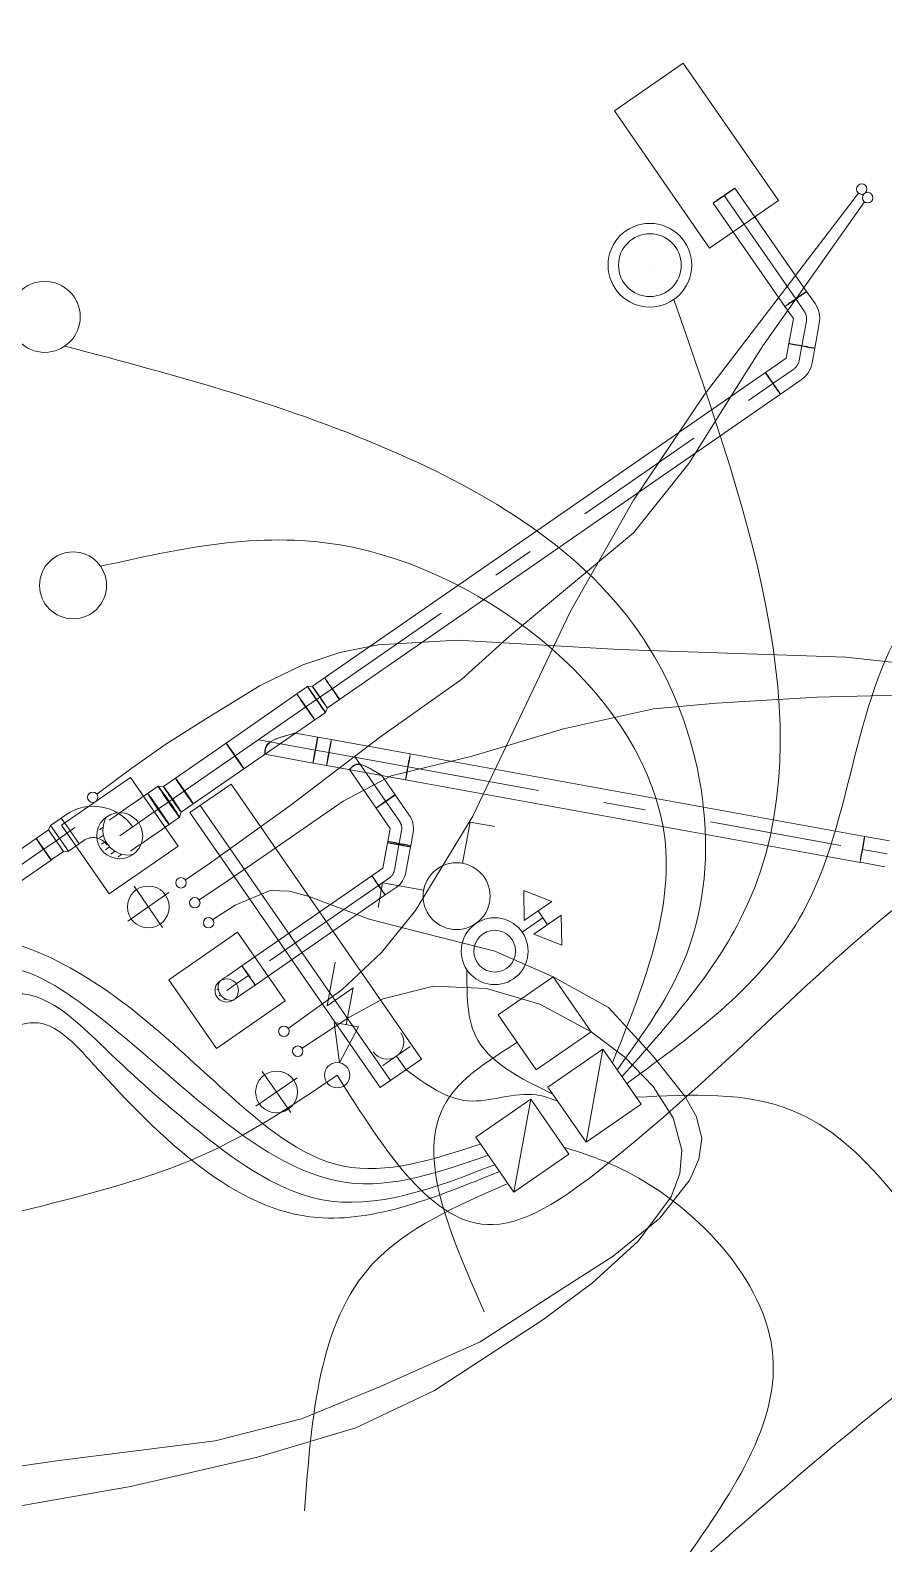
# Model space of a CAD drawing. Header units: metres. Extents: x 2747662.9 to 2747731.3, y 1250221.9 to 1250283.3.
# Drawn here: x 2747680.542 to 2747682.583, y 1250229.775 to 1250233.395 of the extents above; entities that cross this region are included whole.
import ezdxf

# ---------------------------------------------------------------- set-up
doc = ezdxf.new("R2010")
doc.units = ezdxf.units.M
doc.header["$MEASUREMENT"] = 0
for name, pattern in [('EL_Boden', [900, 600, -300]), ('STRICHPUNKT2-A0PKHS6Z00', [0.635, 0.3175, -0.15875, 0, -0.15875]), ('STRICHPUNKT2-A0PKHS7900', [0.635, 0.3175, -0.15875, 0, -0.15875])]:
    doc.linetypes.add(name, pattern=pattern)
for name, color, linetype in [('___deckendurchbruch', 7, 'Continuous'), ('___elektro', 7, 'Continuous'), ('___sanitär', 7, 'Continuous')]:
    doc.layers.add(name, color=color, linetype=linetype)

msp = doc.modelspace()

# ---------------------------------------------------------------- linework, layer by layer
at = {"color": 30, "linetype": 'Continuous', "lineweight": 0, "true_color": 0xff8d1c}
for points, knots in [([(2747682.1029, 1250229.6978), (2747682.3178, 1250229.8866), (2747682.5328, 1250230.0753), (2747682.7554, 1250230.2406), (2747683.1204, 1250230.5116), (2747683.5058, 1250230.7196), (2747683.9667, 1250230.9262), (2747684.4144, 1250231.1269), (2747684.9335, 1250231.3263), (2747685.0491, 1250231.7368), (2747685.0882, 1250231.8756), (2747685.0811, 1250232.0385), (2747685.0569, 1250232.1939), (2747684.9883, 1250232.6339), (2747684.7818, 1250233.0144), (2747684.5752, 1250233.3949)], [0, 0, 0, 0, 1, 1, 1, 2, 2, 2, 3, 3, 3, 4, 4, 4, 5, 5, 5, 5]), ([(2747682.0805, 1250232.7507), (2747682.2675, 1250232.2181), (2747682.4545, 1250231.6854), (2747682.2382, 1250231.2646), (2747682.1707, 1250231.1332), (2747682.0638, 1250231.0126), (2747681.9568, 1250230.892)], [0, 0, 0, 0, 1, 1, 1, 2, 2, 2, 2]), ([(2747680.6248, 1250232.6395), (2747680.8929, 1250232.5684), (2747681.1611, 1250232.4973), (2747681.4208, 1250232.3825), (2747681.6572, 1250232.2781), (2747681.8866, 1250232.1375), (2747682.0227, 1250231.9165), (2747682.1544, 1250231.7028), (2747682.1989, 1250231.4141), (2747682.1115, 1250231.1859), (2747682.0731, 1250231.0856), (2747682.0093, 1250230.9971), (2747681.9454, 1250230.9085)], [0, 0, 0, 0, 1, 1, 1, 2, 2, 2, 3, 3, 3, 4, 4, 4, 4]), ([(2747681.9682, 1250230.8757), (2747682.1326, 1250230.9958), (2747682.297, 1250231.1159), (2747682.3896, 1250231.285), (2747682.5111, 1250231.5066), (2747682.5093, 1250231.8124), (2747682.6544, 1250232.008), (2747682.7519, 1250232.1394), (2747682.9158, 1250232.221), (2747683.0797, 1250232.3026)], [0, 0, 0, 0, 1, 1, 1, 2, 2, 2, 3, 3, 3, 3]), ([(2747683.7275, 1250232.2191), (2747683.7037, 1250232.156), (2747683.6799, 1250232.0929), (2747683.6477, 1250232.0365), (2747683.4933, 1250231.7659), (2747683.1457, 1250231.647), (2747682.871, 1250231.4809), (2747682.5165, 1250231.2667), (2747682.2833, 1250230.9741), (2747681.9278, 1250230.688), (2747681.8362, 1250230.6143), (2747681.7366, 1250230.5411), (2747681.6482, 1250230.5381), (2747681.5043, 1250230.5333), (2747681.39, 1250230.7144), (2747681.2757, 1250230.8955)], [0, 0, 0, 0, 1, 1, 1, 2, 2, 2, 3, 3, 3, 4, 4, 4, 5, 5, 5, 5]), ([(2747680.7098, 1250232.1128), (2747680.8984, 1250232.1549), (2747681.087, 1250232.197), (2747681.2828, 1250232.1639), (2747681.6387, 1250232.1037), (2747682.0183, 1250231.7947), (2747682.0589, 1250231.4632), (2747682.0804, 1250231.288), (2747682.0072, 1250231.1065), (2747681.934, 1250230.9251)], [0, 0, 0, 0, 1, 1, 1, 2, 2, 2, 3, 3, 3, 3]), ([(2747681.6185, 1250230.7308), (2747681.5058, 1250230.694), (2747681.3932, 1250230.6572), (2747681.2906, 1250230.6782), (2747681.1876, 1250230.6993), (2747681.0947, 1250230.7788), (2747681.0087, 1250230.8565), (2747680.8736, 1250230.9786), (2747680.7555, 1250231.0966), (2747680.593, 1250231.1751), (2747680.5393, 1250231.201), (2747680.4807, 1250231.2226), (2747680.4247, 1250231.2157), (2747680.3947, 1250231.2119), (2747680.3654, 1250231.1999), (2747680.3361, 1250231.188)], [0, 0, 0, 0, 1, 1, 1, 2, 2, 2, 3, 3, 3, 4, 4, 4, 5, 5, 5, 5]), ([(2747681.637, 1250230.7041), (2747681.5223, 1250230.664), (2747681.4076, 1250230.6239), (2747681.2975, 1250230.639), (2747681.1829, 1250230.6547), (2747681.0733, 1250230.7301), (2747680.9789, 1250230.8061), (2747680.874, 1250230.8904), (2747680.7877, 1250230.9754), (2747680.6716, 1250231.0615), (2747680.5988, 1250231.1155), (2747680.5142, 1250231.17), (2747680.4366, 1250231.1488), (2747680.4176, 1250231.1436), (2747680.399, 1250231.1338), (2747680.3804, 1250231.124)], [0, 0, 0, 0, 1, 1, 1, 2, 2, 2, 3, 3, 3, 4, 4, 4, 5, 5, 5, 5]), ([(2747681.5861, 1250231.1463), (2747681.5858, 1250231.09), (2747681.5855, 1250231.0336), (2747681.6067, 1250230.9897), (2747681.6376, 1250230.9255), (2747681.7143, 1250230.8879), (2747681.7911, 1250230.8504)], [0, 0, 0, 0, 1, 1, 1, 2, 2, 2, 2]), ([(2747681.6526, 1250230.6815), (2747681.5108, 1250230.6266), (2747681.3689, 1250230.5717), (2747681.2356, 1250230.5986), (2747681.1258, 1250230.6208), (2747681.0218, 1250230.6985), (2747680.9315, 1250230.7721), (2747680.8591, 1250230.8312), (2747680.7955, 1250230.8877), (2747680.7215, 1250230.9586), (2747680.6526, 1250231.0247), (2747680.5747, 1250231.1034), (2747680.4942, 1250231.0886), (2747680.4713, 1250231.0843), (2747680.4481, 1250231.0725), (2747680.425, 1250231.0607)], [0, 0, 0, 0, 1, 1, 1, 2, 2, 2, 3, 3, 3, 4, 4, 4, 5, 5, 5, 5]), ([(2747681.664, 1250230.6651), (2747681.5146, 1250230.6044), (2747681.3652, 1250230.5438), (2747681.2287, 1250230.555), (2747681.031, 1250230.5712), (2747680.8603, 1250230.7379), (2747680.6923, 1250230.9222), (2747680.6478, 1250230.9711), (2747680.6034, 1250231.0213), (2747680.551, 1250231.0212), (2747680.5249, 1250231.0212), (2747680.4969, 1250231.0087), (2747680.4689, 1250230.9962)], [0, 0, 0, 0, 1, 1, 1, 2, 2, 2, 3, 3, 3, 4, 4, 4, 4]), ([(2747681.7057, 1250230.9737), (2747681.6429, 1250230.9341), (2747681.5801, 1250230.8946), (2747681.5448, 1250230.8445), (2747681.4555, 1250230.7178), (2747681.5415, 1250230.5238), (2747681.6276, 1250230.3297)], [0, 0, 0, 0, 1, 1, 1, 2, 2, 2, 2]), ([(2747681.4403, 1250230.9085), (2747681.488, 1250230.8734), (2747681.5356, 1250230.8384), (2747681.5886, 1250230.8342), (2747681.6411, 1250230.83), (2747681.6989, 1250230.8562), (2747681.7524, 1250230.8483), (2747681.7694, 1250230.8458), (2747681.7859, 1250230.8399), (2747681.8025, 1250230.834)], [0, 0, 0, 0, 1, 1, 1, 2, 2, 2, 3, 3, 3, 3]), ([(2747681.991, 1250230.8429), (2747682.1225, 1250230.8496), (2747682.2541, 1250230.8563), (2747682.3656, 1250230.8106), (2747682.7121, 1250230.6684), (2747682.8642, 1250230.0194), (2747683.1959, 1250229.9879), (2747683.3112, 1250229.9769), (2747683.4482, 1250230.0406), (2747683.5853, 1250230.1042)], [0, 0, 0, 0, 1, 1, 1, 2, 2, 2, 3, 3, 3, 3]), ([(2747681.8183, 1250230.7233), (2747681.855, 1250230.7115), (2747681.8918, 1250230.6997), (2747681.9283, 1250230.6839), (2747682.1127, 1250230.604), (2747682.2923, 1250230.4213), (2747682.316, 1250230.2398), (2747682.3389, 1250230.0638), (2747682.2152, 1250229.889), (2747682.0915, 1250229.7143)], [0, 0, 0, 0, 1, 1, 1, 2, 2, 2, 3, 3, 3, 3]), ([(2747681.6838, 1250230.6365), (2747681.5619, 1250230.5831), (2747681.4399, 1250230.5298), (2747681.3605, 1250230.444), (2747681.2311, 1250230.3044), (2747681.2144, 1250230.0789), (2747681.1977, 1250229.8534)], [0, 0, 0, 0, 1, 1, 1, 2, 2, 2, 2])]:
    msp.add_open_spline(points, degree=3, knots=knots, dxfattribs=at)
at = {"color": 30, "linetype": 'EL_Boden', "lineweight": 0, "true_color": 0xff8d1c}
msp.add_open_spline([(2747681.2757, 1250230.8955), (2747681.178, 1250230.8295), (2747681.0804, 1250230.7636), (2747680.9751, 1250230.7141), (2747680.8479, 1250230.6542), (2747680.7096, 1250230.6183), (2747680.5717, 1250230.5834), (2747680.3096, 1250230.5171), (2747680.0491, 1250230.4549), (2747679.7847, 1250230.4092), (2747679.4627, 1250230.3536), (2747679.1348, 1250230.3225), (2747678.8075, 1250230.3171), (2747678.4253, 1250230.3107), (2747678.044, 1250230.3394), (2747677.6626, 1250230.368)], degree=3, knots=[0, 0, 0, 0, 1, 1, 1, 2, 2, 2, 3, 3, 3, 4, 4, 4, 5, 5, 5, 5], dxfattribs=at)
at = {"layer": '___deckendurchbruch', "color": 215, "linetype": 'STRICHPUNKT2-A0PKHS6Z00', "lineweight": 0, "true_color": 0xa44f91}
for p, q in [((2747680.7747, 1250231.264), (2747680.8734, 1250231.3323)), ((2747680.8582, 1250231.2488), (2747680.7899, 1250231.3474)), ((2747681.1649, 1250230.8061), (2747681.0965, 1250230.9048)), ((2747681.0814, 1250230.8213), (2747681.18, 1250230.8896))]:
    msp.add_line(p, q, dxfattribs=at)
at = {"layer": '___deckendurchbruch', "color": 215, "linetype": 'Continuous', "lineweight": 0, "true_color": 0xa44f91}
for centre in [(2747680.8241, 1250231.2981), (2747681.1307, 1250230.8554)]:
    msp.add_circle(centre, 0.05, dxfattribs=at)
at = {"layer": '___elektro', "color": 30, "linetype": 'Continuous', "lineweight": 0, "true_color": 0xff8d1c}
for p, q in [((2747681.9665, 1250232.9153), (2747681.9666, 1250232.9153)), ((2747682.1057, 1250232.89), (2747682.1057, 1250232.89)), ((2747682.0235, 1250232.833), (2747682.0235, 1250232.8331)), ((2747680.6462, 1250232.7579), (2747680.6462, 1250232.7579)), ((2747681.9413, 1250232.7761), (2747681.9413, 1250232.7761)), ((2747681.9413, 1250232.7761), (2747681.9413, 1250232.7761)), ((2747682.0804, 1250232.7508), (2747682.0805, 1250232.7509)), ((2747680.6247, 1250232.6396), (2747680.6247, 1250232.6397)), ((2747680.6247, 1250232.6396), (2747680.6247, 1250232.6397)), ((2747680.6247, 1250232.6396), (2747680.6247, 1250232.6397)), ((2747680.5985, 1250232.133), (2747680.5986, 1250232.133)), ((2747680.7098, 1250232.1128), (2747680.7099, 1250232.1128)), ((2747680.5783, 1250232.0217), (2747680.5784, 1250232.0217)), ((2747680.6896, 1250232.0015), (2747680.6897, 1250232.0015)), ((2747680.9848, 1250231.5661), (2747680.9848, 1250231.5662)), ((2747681.5755, 1250231.4025), (2747681.5934, 1250231.5009)), ((2747681.5934, 1250231.5009), (2747681.6524, 1250231.4901)), ((2747681.5157, 1250231.3895), (2747681.5157, 1250231.3895)), ((2747681.627, 1250231.3693), (2747681.6271, 1250231.3693)), ((2747681.3841, 1250231.3559), (2747681.3734, 1250231.2969)), ((2747681.4825, 1250231.338), (2747681.3841, 1250231.3559)), ((2747681.7219, 1250231.3377), (2747681.7889, 1250231.3112)), ((2747681.7219, 1250231.3377), (2747681.7232, 1250231.2656)), ((2747681.7232, 1250231.2656), (2747681.7889, 1250231.3112)), ((2747681.2498, 1250231.2631), (2747681.2498, 1250231.2631)), ((2747681.4955, 1250231.2782), (2747681.4955, 1250231.2782)), ((2747681.7674, 1250231.2719), (2747681.7181, 1250231.2378)), ((2747681.746, 1250231.2327), (2747681.8117, 1250231.2783)), ((2747681.7561, 1250231.2884), (2747681.7788, 1250231.2555)), ((2747681.813, 1250231.2062), (2747681.8117, 1250231.2783)), ((2747681.6068, 1250231.258), (2747681.6068, 1250231.258)), ((2747681.6068, 1250231.258), (2747681.6068, 1250231.258)), ((2747681.7181, 1250231.2378), (2747681.7182, 1250231.2378)), ((2747681.813, 1250231.2062), (2747681.746, 1250231.2327)), ((2747681.1511, 1250231.1948), (2747681.1512, 1250231.1948)), ((2747681.252, 1250231.0615), (2747681.2709, 1250231.1658)), ((2747681.5866, 1250231.1467), (2747681.5866, 1250231.1467)), ((2747681.7921, 1250231.1309), (2747681.6606, 1250231.0398)), ((2747681.6979, 1250231.1265), (2747681.698, 1250231.1265)), ((2747681.8833, 1250230.9994), (2747681.7921, 1250231.1309)), ((2747681.3136, 1250231.1042), (2747681.252, 1250231.0615)), ((2747681.2976, 1250231.0161), (2747681.3136, 1250231.1042)), ((2747681.6771, 1250231.0512), (2747681.6771, 1250231.0512)), ((2747681.3264, 1250231.0109), (2747681.2688, 1250231.0213)), ((2747681.2811, 1250230.9253), (2747681.2688, 1250231.0213)), ((2747681.2811, 1250230.9253), (2747681.3264, 1250231.0109)), ((2747681.6606, 1250231.0398), (2747681.7517, 1250230.9083)), ((2747681.7517, 1250230.9083), (2747681.8833, 1250230.9994)), ((2747681.3847, 1250230.9186), (2747681.4504, 1250230.9641)), ((2747681.4175, 1250230.9414), (2747681.4403, 1250230.9085)), ((2747681.4175, 1250230.9414), (2747681.4176, 1250230.9414)), ((2747681.9112, 1250230.9579), (2747681.7797, 1250230.8668)), ((2747681.9112, 1250230.9579), (2747681.8708, 1250230.7353)), ((2747681.8784, 1250230.9352), (2747681.8784, 1250230.9352)), ((2747681.8948, 1250230.9466), (2747681.8948, 1250230.9466)), ((2747682.0023, 1250230.8264), (2747681.9112, 1250230.9579)), ((2747681.9226, 1250230.9415), (2747681.9227, 1250230.9415)), ((2747681.4403, 1250230.9085), (2747681.4404, 1250230.9085)), ((2747681.829, 1250230.901), (2747681.8291, 1250230.901)), ((2747681.8455, 1250230.9124), (2747681.8455, 1250230.9124)), ((2747681.8619, 1250230.9238), (2747681.862, 1250230.9238)), ((2747681.934, 1250230.9251), (2747681.9341, 1250230.9251)), ((2747681.9454, 1250230.9086), (2747681.9454, 1250230.9086)), ((2747681.2757, 1250230.8955), (2747681.2758, 1250230.8955)), ((2747681.7797, 1250230.8668), (2747681.8708, 1250230.7353)), ((2747681.7962, 1250230.8782), (2747681.7962, 1250230.8783)), ((2747681.8126, 1250230.8896), (2747681.8126, 1250230.8896)), ((2747681.9568, 1250230.8922), (2747681.9568, 1250230.8922)), ((2747681.9682, 1250230.8757), (2747681.9682, 1250230.8758)), ((2747681.7386, 1250230.8384), (2747681.6071, 1250230.7473)), ((2747681.7386, 1250230.8384), (2747681.6982, 1250230.6157)), ((2747681.7222, 1250230.827), (2747681.7222, 1250230.827)), ((2747681.8297, 1250230.7068), (2747681.7386, 1250230.8384)), ((2747681.7911, 1250230.8504), (2747681.7911, 1250230.8504)), ((2747681.8025, 1250230.834), (2747681.8025, 1250230.834)), ((2747681.8708, 1250230.7353), (2747682.0023, 1250230.8264)), ((2747681.9796, 1250230.8593), (2747681.9796, 1250230.8593)), ((2747681.991, 1250230.8429), (2747681.991, 1250230.8429)), ((2747681.6728, 1250230.7928), (2747681.6729, 1250230.7928)), ((2747681.6893, 1250230.8042), (2747681.6893, 1250230.8042)), ((2747681.7057, 1250230.8156), (2747681.7058, 1250230.8156)), ((2747681.75, 1250230.8219), (2747681.75, 1250230.822)), ((2747681.7614, 1250230.8055), (2747681.7614, 1250230.8055)), ((2747681.7728, 1250230.789), (2747681.7728, 1250230.7891)), ((2747681.8139, 1250230.8175), (2747681.8139, 1250230.8175)), ((2747681.8253, 1250230.8011), (2747681.8253, 1250230.8011)), ((2747681.953, 1250230.7923), (2747681.9531, 1250230.7923)), ((2747681.9695, 1250230.8036), (2747681.9695, 1250230.8037)), ((2747681.9859, 1250230.815), (2747681.9859, 1250230.8151)), ((2747681.6235, 1250230.7586), (2747681.6236, 1250230.7587)), ((2747681.64, 1250230.77), (2747681.64, 1250230.7701)), ((2747681.6564, 1250230.7814), (2747681.6564, 1250230.7815)), ((2747681.7842, 1250230.7726), (2747681.7842, 1250230.7726)), ((2747681.7956, 1250230.7562), (2747681.7956, 1250230.7562)), ((2747681.8367, 1250230.7846), (2747681.8367, 1250230.7847)), ((2747681.848, 1250230.7682), (2747681.8481, 1250230.7682)), ((2747681.9037, 1250230.7581), (2747681.9037, 1250230.7581)), ((2747681.9201, 1250230.7695), (2747681.9202, 1250230.7695)), ((2747681.9366, 1250230.7809), (2747681.9366, 1250230.7809)), ((2747681.6071, 1250230.7473), (2747681.6982, 1250230.6157)), ((2747681.6185, 1250230.7308), (2747681.6185, 1250230.7308)), ((2747681.8069, 1250230.7397), (2747681.807, 1250230.7397)), ((2747681.8183, 1250230.7233), (2747681.8184, 1250230.7233)), ((2747681.8594, 1250230.7518), (2747681.8595, 1250230.7518)), ((2747681.8873, 1250230.7467), (2747681.8873, 1250230.7467)), ((2747681.6299, 1250230.7144), (2747681.6299, 1250230.7144)), ((2747681.6412, 1250230.6979), (2747681.6413, 1250230.698)), ((2747681.6526, 1250230.6815), (2747681.6527, 1250230.6815)), ((2747681.6982, 1250230.6157), (2747681.8297, 1250230.7068)), ((2747681.7968, 1250230.6841), (2747681.7969, 1250230.6841)), ((2747681.8133, 1250230.6954), (2747681.8133, 1250230.6955)), ((2747681.664, 1250230.6651), (2747681.6641, 1250230.6651)), ((2747681.6754, 1250230.6486), (2747681.6755, 1250230.6486)), ((2747681.7475, 1250230.6499), (2747681.7476, 1250230.6499)), ((2747681.764, 1250230.6613), (2747681.764, 1250230.6613)), ((2747681.7804, 1250230.6727), (2747681.7804, 1250230.6727)), ((2747681.6868, 1250230.6322), (2747681.6868, 1250230.6322)), ((2747681.7146, 1250230.6271), (2747681.7147, 1250230.6271)), ((2747681.7311, 1250230.6385), (2747681.7311, 1250230.6385))]:
    msp.add_line(p, q, dxfattribs=at)
for points in [[(2747680.9233, 1250231.5236), (2747681.3789, 1250230.8659), (2747681.4776, 1250230.9343), (2747681.022, 1250231.5919)], [(2747680.9233, 1250231.5236), (2747681.3789, 1250230.8659), (2747681.4036, 1250230.883), (2747680.948, 1250231.5407)]]:
    msp.add_lwpolyline(points, close=True, dxfattribs=at)
for centre, radius in [((2747682.0235, 1250232.833), 0.1), ((2747682.0235, 1250232.833), 0.075), ((2747680.5763, 1250232.7095), 0.085), ((2747680.6441, 1250232.0672), 0.08), ((2747681.5613, 1250231.3238), 0.08), ((2747681.6524, 1250231.1922), 0.08), ((2747681.6524, 1250231.1922), 0.05), ((2747681.2757, 1250230.8955), 0.0303)]:
    msp.add_circle(centre, radius, dxfattribs=at)
msp.add_arc((2747681.3948, 1250230.9742), 0.04, 214.7099, 34.7099, dxfattribs=at)
at = {"layer": '___sanitär', "color": 106, "linetype": 'Continuous', "lineweight": 0, "true_color": 0x008a1e}
for p, q in [((2747682.1029, 1250233.3164), (2747681.9385, 1250233.2025)), ((2747682.1029, 1250233.3164), (2747681.9385, 1250233.2025)), ((2747682.1029, 1250233.3164), (2747682.1029, 1250233.3164)), ((2747682.1029, 1250233.3164), (2747682.3307, 1250232.9876)), ((2747682.3307, 1250232.9876), (2747682.1029, 1250233.3164)), ((2747681.9385, 1250233.2025), (2747681.9385, 1250233.2026)), ((2747681.9385, 1250233.2025), (2747682.1662, 1250232.8737)), ((2747682.1662, 1250232.8737), (2747681.9385, 1250233.2025)), ((2747682.3983, 1250232.7702), (2747682.227, 1250233.0175)), ((2747682.3307, 1250232.9876), (2747682.1662, 1250232.8737)), ((2747682.3307, 1250232.9876), (2747682.1662, 1250232.8737)), ((2747682.3465, 1250232.7343), (2747682.1752, 1250232.9816)), ((2747682.3307, 1250232.9876), (2747682.3307, 1250232.9876)), ((2747682.1662, 1250232.8737), (2747682.1663, 1250232.8737)), ((2747682.4185, 1250232.741), (2747682.3983, 1250232.7702)), ((2747682.3667, 1250232.7052), (2747682.3465, 1250232.7343)), ((2747682.3559, 1250232.6456), (2747682.3667, 1250232.7052)), ((2747682.4179, 1250232.6344), (2747682.4287, 1250232.6939)), ((2747682.3495, 1250232.6106), (2747682.3559, 1250232.6455)), ((2747682.2998, 1250232.5762), (2747682.3495, 1250232.6106)), ((2747682.4115, 1250232.5994), (2747682.4179, 1250232.6343)), ((2747681.2456, 1250231.8459), (2747682.2998, 1250232.5762)), ((2747682.3357, 1250232.5244), (2747682.3854, 1250232.5588)), ((2747681.2815, 1250231.7942), (2747682.3357, 1250232.5244)), ((2747681.2164, 1250231.8257), (2747681.2456, 1250231.8459)), ((2747681.0101, 1250231.6901), (2747681.1794, 1250231.8074)), ((2747681.1794, 1250231.8074), (2747681.2049, 1250231.825)), ((2747681.2049, 1250231.825), (2747681.2164, 1250231.8257)), ((2747681.2476, 1250231.7634), (2747681.2523, 1250231.7739)), ((2747681.2523, 1250231.7739), (2747681.2815, 1250231.7942)), ((2747681.0528, 1250231.6284), (2747681.2221, 1250231.7457)), ((2747681.2221, 1250231.7457), (2747681.2476, 1250231.7634)), ((2747681.1268, 1250231.6989), (2747681.1151, 1250231.6927)), ((2747681.1161, 1250231.6929), (2747681.1278, 1250231.6991)), ((2747681.141, 1250231.7041), (2747681.1268, 1250231.6989)), ((2747681.1278, 1250231.6991), (2747681.1418, 1250231.7042)), ((2747681.1548, 1250231.7082), (2747681.141, 1250231.7041)), ((2747681.1418, 1250231.7042), (2747681.1555, 1250231.7084)), ((2747681.1661, 1250231.7113), (2747681.1548, 1250231.7082)), ((2747681.1555, 1250231.7084), (2747681.1666, 1250231.7114)), ((2747681.1735, 1250231.7132), (2747681.1661, 1250231.7113)), ((2747681.1666, 1250231.7114), (2747681.1737, 1250231.7133)), ((2747681.1761, 1250231.7139), (2747681.1735, 1250231.7132)), ((2747681.1737, 1250231.7133), (2747681.1761, 1250231.7139)), ((2747681.1761, 1250231.7139), (2747681.2292, 1250231.7042)), ((2747681.2272, 1250231.6951), (2747681.2259, 1250231.6886)), ((2747681.2268, 1250231.6888), (2747681.2279, 1250231.6952)), ((2747681.2282, 1250231.7), (2747681.2272, 1250231.6951)), ((2747681.2279, 1250231.6952), (2747681.2287, 1250231.7001)), ((2747681.2289, 1250231.7031), (2747681.2282, 1250231.7)), ((2747681.2287, 1250231.7001), (2747681.2291, 1250231.7032)), ((2747681.2292, 1250231.7042), (2747681.2289, 1250231.7031)), ((2747681.2291, 1250231.7032), (2747681.2292, 1250231.7042)), ((2747681.2292, 1250231.7042), (2747681.2617, 1250231.6983)), ((2747681.2617, 1250231.6983), (2747681.4506, 1250231.664)), ((2747681.0101, 1250231.6901), (2747680.889, 1250231.6062)), ((2747681.103, 1250231.6723), (2747681.1027, 1250231.6674)), ((2747681.1027, 1250231.6674), (2747681.1027, 1250231.6642)), ((2747681.1027, 1250231.6642), (2747681.1029, 1250231.6631)), ((2747681.1029, 1250231.6631), (2747681.103, 1250231.6643)), ((2747681.1029, 1250231.6631), (2747681.2179, 1250231.6422)), ((2747681.1044, 1250231.6787), (2747681.103, 1250231.6723)), ((2747681.103, 1250231.6643), (2747681.1032, 1250231.6675)), ((2747681.1032, 1250231.6675), (2747681.1037, 1250231.6725)), ((2747681.1037, 1250231.6725), (2747681.1052, 1250231.6789)), ((2747681.1078, 1250231.6858), (2747681.1044, 1250231.6787)), ((2747681.1052, 1250231.6789), (2747681.1088, 1250231.686)), ((2747681.1151, 1250231.6927), (2747681.1078, 1250231.6858)), ((2747681.1088, 1250231.686), (2747681.1161, 1250231.6929)), ((2747681.2203, 1250231.6576), (2747681.2192, 1250231.6512)), ((2747681.2199, 1250231.6514), (2747681.2212, 1250231.6578)), ((2747681.2216, 1250231.6651), (2747681.2203, 1250231.6576)), ((2747681.2212, 1250231.6578), (2747681.2226, 1250231.6653)), ((2747681.2231, 1250231.6731), (2747681.2216, 1250231.6651)), ((2747681.2226, 1250231.6653), (2747681.2241, 1250231.6733)), ((2747681.2245, 1250231.6811), (2747681.2231, 1250231.6731)), ((2747681.2241, 1250231.6733), (2747681.2255, 1250231.6814)), ((2747681.2259, 1250231.6886), (2747681.2245, 1250231.6811)), ((2747681.2255, 1250231.6814), (2747681.2268, 1250231.6888)), ((2747681.4506, 1250231.664), (2747682.5373, 1250231.4667)), ((2747681.0528, 1250231.6284), (2747680.9317, 1250231.5446)), ((2747681.218, 1250231.6433), (2747681.2179, 1250231.6422)), ((2747681.2179, 1250231.6422), (2747681.2183, 1250231.6433)), ((2747681.2179, 1250231.6422), (2747681.2504, 1250231.6363)), ((2747681.2184, 1250231.6463), (2747681.218, 1250231.6433)), ((2747681.2183, 1250231.6433), (2747681.2189, 1250231.6464)), ((2747681.2192, 1250231.6512), (2747681.2184, 1250231.6463)), ((2747681.2189, 1250231.6464), (2747681.2199, 1250231.6514)), ((2747681.2504, 1250231.6363), (2747681.4393, 1250231.6021)), ((2747681.3055, 1250231.6273), (2747681.3049, 1250231.6265)), ((2747681.3049, 1250231.6265), (2747681.3057, 1250231.6271)), ((2747681.3049, 1250231.6265), (2747681.3687, 1250231.5344)), ((2747681.3073, 1250231.6294), (2747681.3055, 1250231.6273)), ((2747681.3057, 1250231.6271), (2747681.3077, 1250231.6292)), ((2747681.3104, 1250231.6327), (2747681.3073, 1250231.6294)), ((2747681.3077, 1250231.6292), (2747681.311, 1250231.6323)), ((2747681.3149, 1250231.6364), (2747681.3104, 1250231.6327)), ((2747681.311, 1250231.6323), (2747681.3156, 1250231.6359)), ((2747681.3211, 1250231.6393), (2747681.3149, 1250231.6364)), ((2747681.3156, 1250231.6359), (2747681.3218, 1250231.6388)), ((2747681.3298, 1250231.6395), (2747681.3211, 1250231.6393)), ((2747681.3218, 1250231.6388), (2747681.3305, 1250231.639)), ((2747681.3412, 1250231.6356), (2747681.3298, 1250231.6395)), ((2747681.3305, 1250231.639), (2747681.342, 1250231.6352)), ((2747681.3539, 1250231.6293), (2747681.3412, 1250231.6356)), ((2747681.342, 1250231.6352), (2747681.3545, 1250231.6289)), ((2747681.3655, 1250231.6227), (2747681.3539, 1250231.6293)), ((2747681.3545, 1250231.6289), (2747681.3661, 1250231.6223)), ((2747681.3748, 1250231.6172), (2747681.3655, 1250231.6227)), ((2747681.3661, 1250231.6223), (2747681.3752, 1250231.6169)), ((2747680.6168, 1250231.4937), (2747680.7812, 1250231.6076)), ((2747680.7812, 1250231.6076), (2747680.6168, 1250231.4937)), ((2747680.6168, 1250231.4937), (2747680.7812, 1250231.6076)), ((2747680.7812, 1250231.6076), (2747680.6168, 1250231.4937)), ((2747680.7812, 1250231.6076), (2747680.8951, 1250231.4432)), ((2747680.7812, 1250231.6076), (2747680.8951, 1250231.4432)), ((2747680.7812, 1250231.6076), (2747680.7813, 1250231.6076)), ((2747680.7812, 1250231.6076), (2747680.8951, 1250231.4432)), ((2747680.7812, 1250231.6076), (2747680.8951, 1250231.4432)), ((2747680.7812, 1250231.6076), (2747680.7813, 1250231.6076)), ((2747680.8225, 1250231.5693), (2747680.8476, 1250231.5867)), ((2747680.8476, 1250231.5867), (2747680.8602, 1250231.5863)), ((2747680.8602, 1250231.5863), (2747680.889, 1250231.6062)), ((2747681.3807, 1250231.6136), (2747681.3748, 1250231.6172)), ((2747681.3752, 1250231.6169), (2747681.3809, 1250231.6135)), ((2747681.3828, 1250231.6123), (2747681.3807, 1250231.6136)), ((2747681.3809, 1250231.6135), (2747681.3828, 1250231.6123)), ((2747681.3828, 1250231.6123), (2747681.4147, 1250231.5663)), ((2747681.4393, 1250231.6021), (2747682.5261, 1250231.4047)), ((2747680.7761, 1250231.5372), (2747680.7984, 1250231.5526)), ((2747680.7984, 1250231.5526), (2747680.8225, 1250231.5693)), ((2747681.3913, 1250231.5506), (2747681.3854, 1250231.5465)), ((2747681.3861, 1250231.546), (2747681.3921, 1250231.5501)), ((2747681.3973, 1250231.5547), (2747681.3913, 1250231.5506)), ((2747681.3921, 1250231.5501), (2747681.398, 1250231.5543)), ((2747681.4029, 1250231.5586), (2747681.3973, 1250231.5547)), ((2747681.398, 1250231.5543), (2747681.4035, 1250231.5581)), ((2747681.4077, 1250231.5618), (2747681.4029, 1250231.5586)), ((2747681.4035, 1250231.5581), (2747681.4082, 1250231.5615)), ((2747681.4114, 1250231.5643), (2747681.4077, 1250231.5618)), ((2747681.4082, 1250231.5615), (2747681.4118, 1250231.5641)), ((2747681.4138, 1250231.5658), (2747681.4114, 1250231.5643)), ((2747681.4118, 1250231.5641), (2747681.414, 1250231.5657)), ((2747681.4147, 1250231.5663), (2747681.4138, 1250231.5658)), ((2747681.414, 1250231.5657), (2747681.4147, 1250231.5663)), ((2747681.4147, 1250231.5663), (2747681.4482, 1250231.5179)), ((2747680.6272, 1250231.5186), (2747680.6157, 1250231.5106)), ((2747680.7332, 1250231.5074), (2747680.7424, 1250231.5138)), ((2747680.7424, 1250231.5138), (2747680.757, 1250231.5239)), ((2747680.757, 1250231.5239), (2747680.7761, 1250231.5372)), ((2747680.8738, 1250231.4953), (2747680.8988, 1250231.5127)), ((2747680.8988, 1250231.5127), (2747680.9029, 1250231.5246)), ((2747680.9029, 1250231.5246), (2747680.9317, 1250231.5446)), ((2747681.3693, 1250231.535), (2747681.3687, 1250231.5344)), ((2747681.3687, 1250231.5344), (2747681.3695, 1250231.5349)), ((2747681.3687, 1250231.5344), (2747681.4022, 1250231.486)), ((2747681.3716, 1250231.5367), (2747681.3693, 1250231.535)), ((2747681.3695, 1250231.5349), (2747681.3719, 1250231.5364)), ((2747681.3751, 1250231.5393), (2747681.3716, 1250231.5367)), ((2747681.3719, 1250231.5364), (2747681.3757, 1250231.5389)), ((2747681.3798, 1250231.5426), (2747681.3751, 1250231.5393)), ((2747681.3757, 1250231.5389), (2747681.3805, 1250231.5422)), ((2747681.3854, 1250231.5465), (2747681.3798, 1250231.5426)), ((2747681.3805, 1250231.5422), (2747681.3861, 1250231.546)), ((2747680.5854, 1250231.4823), (2747680.5562, 1250231.4621)), ((2747680.5902, 1250231.4929), (2747680.5854, 1250231.4823)), ((2747680.5854, 1250231.4823), (2747680.6213, 1250231.4305)), ((2747680.6157, 1250231.5106), (2747680.5902, 1250231.4929)), ((2747680.5902, 1250231.4929), (2747680.6329, 1250231.4313)), ((2747680.6282, 1250231.4925), (2747680.6157, 1250231.5106)), ((2747680.6157, 1250231.5106), (2747680.6282, 1250231.4925)), ((2747680.6168, 1250231.4937), (2747680.7307, 1250231.3293)), ((2747680.6168, 1250231.4937), (2747680.7307, 1250231.3293)), ((2747680.6168, 1250231.4937), (2747680.6169, 1250231.4937)), ((2747680.6168, 1250231.4937), (2747680.7307, 1250231.3293)), ((2747680.6168, 1250231.4937), (2747680.7307, 1250231.3293)), ((2747680.6168, 1250231.4937), (2747680.6169, 1250231.4937)), ((2747680.6459, 1250231.467), (2747680.6282, 1250231.4925)), ((2747680.6282, 1250231.4925), (2747680.6459, 1250231.467)), ((2747680.7075, 1250231.4827), (2747680.716, 1250231.4885)), ((2747680.7301, 1250231.5053), (2747680.7332, 1250231.5074)), ((2747680.8274, 1250231.4632), (2747680.8497, 1250231.4786)), ((2747680.8497, 1250231.4786), (2747680.8738, 1250231.4953)), ((2747681.4022, 1250231.486), (2747681.3965, 1250231.4546)), ((2747681.4573, 1250231.476), (2747681.4516, 1250231.4446)), ((2747680.5559, 1250231.4618), (2747678.6968, 1250230.1741)), ((2747680.5667, 1250231.4469), (2747680.5562, 1250231.4621)), ((2747680.5816, 1250231.4255), (2747680.5667, 1250231.4469)), ((2747680.6329, 1250231.4313), (2747680.6584, 1250231.4489)), ((2747680.6584, 1250231.4489), (2747680.6459, 1250231.467)), ((2747680.6459, 1250231.467), (2747680.6584, 1250231.4489)), ((2747680.6584, 1250231.4489), (2747680.6699, 1250231.4569)), ((2747680.7073, 1250231.4634), (2747680.7169, 1250231.47)), ((2747680.7123, 1250231.4478), (2747680.7223, 1250231.4547)), ((2747680.7213, 1250231.4349), (2747680.7312, 1250231.4418)), ((2747680.7307, 1250231.3293), (2747680.8951, 1250231.4432)), ((2747680.8951, 1250231.4432), (2747680.7307, 1250231.3293)), ((2747680.7307, 1250231.3293), (2747680.8951, 1250231.4432)), ((2747680.8951, 1250231.4432), (2747680.7307, 1250231.3293)), ((2747680.7557, 1250231.4683), (2747680.7558, 1250231.4683)), ((2747680.7845, 1250231.4335), (2747680.7936, 1250231.4398)), ((2747680.7936, 1250231.4398), (2747680.8083, 1250231.4499)), ((2747680.8083, 1250231.4499), (2747680.8274, 1250231.4632)), ((2747680.8951, 1250231.4432), (2747680.8951, 1250231.4432)), ((2747680.8951, 1250231.4432), (2747680.8951, 1250231.4432)), ((2747681.396, 1250231.4517), (2747681.3849, 1250231.3908)), ((2747681.3965, 1250231.4546), (2747681.396, 1250231.4517)), ((2747681.4511, 1250231.4417), (2747681.44, 1250231.3808)), ((2747681.4516, 1250231.4446), (2747681.4511, 1250231.4417)), ((2747682.5373, 1250231.4667), (2747682.5968, 1250231.4559)), ((2747680.5917, 1250231.41), (2747678.7327, 1250230.1223)), ((2747680.5921, 1250231.4103), (2747680.5816, 1250231.4255)), ((2747680.5921, 1250231.4103), (2747680.6213, 1250231.4305)), ((2747680.6329, 1250231.4313), (2747680.6213, 1250231.4305)), ((2747680.7341, 1250231.4246), (2747680.7437, 1250231.4313)), ((2747680.7523, 1250231.4181), (2747680.7607, 1250231.4239)), ((2747680.7813, 1250231.4313), (2747680.7845, 1250231.4335)), ((2747682.526, 1250231.4048), (2747682.5855, 1250231.394)), ((2747681.3587, 1250231.3726), (2747681.0478, 1250231.1573)), ((2747681.3849, 1250231.3908), (2747681.3587, 1250231.3726)), ((2747681.4168, 1250231.3447), (2747681.3906, 1250231.3266)), ((2747680.7307, 1250231.3293), (2747680.7307, 1250231.3293)), ((2747680.7307, 1250231.3293), (2747680.7307, 1250231.3293)), ((2747681.3906, 1250231.3266), (2747681.0797, 1250231.1112)), ((2747680.8731, 1250231.1238), (2747681.0375, 1250231.2377)), ((2747681.0375, 1250231.2377), (2747680.8731, 1250231.1238)), ((2747681.0375, 1250231.2377), (2747681.1513, 1250231.0733)), ((2747681.0375, 1250231.2377), (2747681.1513, 1250231.0733)), ((2747681.0375, 1250231.2377), (2747681.0375, 1250231.2377)), ((2747681.0183, 1250231.1368), (2747681.0478, 1250231.1573)), ((2747680.8731, 1250231.1238), (2747680.9869, 1250230.9594)), ((2747680.8731, 1250231.1238), (2747680.9869, 1250230.9594)), ((2747680.8731, 1250231.1238), (2747680.8731, 1250231.1238)), ((2747680.9956, 1250231.1211), (2747680.9964, 1250231.1217)), ((2747680.9964, 1250231.1217), (2747680.9987, 1250231.1232)), ((2747680.9987, 1250231.1232), (2747681.0023, 1250231.1257)), ((2747681.0023, 1250231.1257), (2747681.0069, 1250231.129)), ((2747681.0069, 1250231.129), (2747681.0124, 1250231.1327)), ((2747681.0124, 1250231.1327), (2747681.0183, 1250231.1368)), ((2747680.9889, 1250231.0994), (2747680.9914, 1250231.1012)), ((2747680.9937, 1250231.0857), (2747680.9966, 1250231.0877)), ((2747681.0048, 1250231.0764), (2747681.0074, 1250231.0782)), ((2747681.0116, 1250231.0981), (2747681.0116, 1250231.0981)), ((2747681.0306, 1250231.0772), (2747681.0341, 1250231.0797)), ((2747681.0341, 1250231.0797), (2747681.0388, 1250231.0829)), ((2747681.0388, 1250231.0829), (2747681.0443, 1250231.0867)), ((2747681.0443, 1250231.0867), (2747681.0502, 1250231.0908)), ((2747681.0502, 1250231.0908), (2747681.0797, 1250231.1112)), ((2747680.9869, 1250230.9594), (2747681.1513, 1250231.0733)), ((2747681.1513, 1250231.0733), (2747680.9869, 1250230.9594)), ((2747681.0275, 1250231.0751), (2747681.0283, 1250231.0756)), ((2747681.0283, 1250231.0756), (2747681.0306, 1250231.0772)), ((2747681.1513, 1250231.0733), (2747681.1514, 1250231.0733)), ((2747680.9869, 1250230.9594), (2747680.987, 1250230.9594))]:
    msp.add_line(p, q, dxfattribs=at)
at = {"layer": '___sanitär', "color": 106, "linetype": 'STRICHPUNKT2-A0PKHS7900', "lineweight": 0, "true_color": 0x008a1e}
for p, q in [((2747682.3724, 1250232.7522), (2747682.2011, 1250232.9996)), ((2747682.3926, 1250232.7231), (2747682.3724, 1250232.7523)), ((2747682.3869, 1250232.64), (2747682.3977, 1250232.6995)), ((2747682.3805, 1250232.605), (2747682.3869, 1250232.6399)), ((2747682.3177, 1250232.5503), (2747682.3675, 1250232.5847)), ((2747681.2635, 1250231.8201), (2747682.3178, 1250232.5503)), ((2747681.2344, 1250231.7998), (2747681.2635, 1250231.8201)), ((2747681.0314, 1250231.6593), (2747681.2007, 1250231.7765)), ((2747681.2007, 1250231.7765), (2747681.2262, 1250231.7942)), ((2747681.2262, 1250231.7942), (2747681.2344, 1250231.7998)), ((2747681.0873, 1250231.698), (2747681.2236, 1250231.6732)), ((2747681.0314, 1250231.6593), (2747680.9103, 1250231.5754)), ((2747681.2236, 1250231.6732), (2747681.2561, 1250231.6673)), ((2747681.2561, 1250231.6673), (2747681.4449, 1250231.633)), ((2747681.3185, 1250231.656), (2747681.3917, 1250231.5504)), ((2747681.4449, 1250231.633), (2747682.5317, 1250231.4357)), ((2747680.8481, 1250231.5323), (2747680.8732, 1250231.5497)), ((2747680.8732, 1250231.5497), (2747680.8816, 1250231.5555)), ((2747680.8816, 1250231.5555), (2747680.9103, 1250231.5754)), ((2747681.3917, 1250231.5504), (2747681.4252, 1250231.502)), ((2747680.7557, 1250231.4683), (2747680.8482, 1250231.5323)), ((2747680.6371, 1250231.4798), (2747680.6116, 1250231.4621)), ((2747680.6371, 1250231.4798), (2747680.6486, 1250231.4877)), ((2747681.4298, 1250231.481), (2747681.4241, 1250231.4496)), ((2747680.6034, 1250231.4564), (2747680.5742, 1250231.4362)), ((2747680.6116, 1250231.4621), (2747680.6034, 1250231.4564)), ((2747681.4235, 1250231.4467), (2747681.4125, 1250231.3858)), ((2747681.4241, 1250231.4496), (2747681.4235, 1250231.4467)), ((2747680.5738, 1250231.4359), (2747678.7147, 1250230.1482)), ((2747682.5317, 1250231.4357), (2747682.5912, 1250231.4249)), ((2747681.4009, 1250231.3678), (2747681.3746, 1250231.3496)), ((2747681.3746, 1250231.3496), (2747681.0638, 1250231.1343)), ((2747681.0343, 1250231.1138), (2747681.0638, 1250231.1342)), ((2747681.0116, 1250231.0981), (2747681.0343, 1250231.1138))]:
    msp.add_line(p, q, dxfattribs=at)
at = {"layer": '___sanitär', "color": 106, "linetype": 'Continuous', "lineweight": 0, "true_color": 0x008a1e, "flags": 128}
for points in [[(2747682.5226, 1250233.0049), (2747682.1539, 1250232.5241), (2747681.9845, 1250232.2713), (2747681.8332, 1250232.0037), (2747681.6003, 1250231.515), (2747681.4633, 1250231.2898), (2747681.3814, 1250231.1892), (2747681.2872, 1250231.0995), (2747681.1587, 1250231.0073)], [(2747682.5367, 1250232.9845), (2747682.2933, 1250232.6402), (2747682.2309, 1250232.5401), (2747682.1167, 1250232.3584), (2747681.984, 1250232.1925), (2747681.6881, 1250231.9457), (2747681.574, 1250231.8427), (2747681.3772, 1250231.7034), (2747681.1658, 1250231.542), (2747680.9701, 1250231.4016), (2747680.9126, 1250231.3626)], [(2747683.2496, 1250231.9543), (2747683.1824, 1250231.9162), (2747683.0825, 1250231.8745), (2747682.9676, 1250231.8553), (2747682.8496, 1250231.8563), (2747682.492, 1250231.8951), (2747681.9498, 1250231.9139), (2747681.5623, 1250231.9358), (2747681.3734, 1250231.9246), (2747681.282, 1250231.9065), (2747681.1933, 1250231.8774), (2747681.0913, 1250231.8274), (2747680.9632, 1250231.7487), (2747680.866, 1250231.687), (2747680.7819, 1250231.6287), (2747680.7009, 1250231.568)], [(2747683.265, 1250231.9321), (2747683.163, 1250231.8609), (2747683.0549, 1250231.8117), (2747682.9209, 1250231.7988), (2747682.7814, 1250231.8061), (2747682.5837, 1250231.8039), (2747682.4227, 1250231.7994), (2747682.1825, 1250231.7857), (2747682.0324, 1250231.7717), (2747681.8171, 1250231.7239), (2747681.5988, 1250231.6584), (2747681.4052, 1250231.6113), (2747681.2901, 1250231.5514), (2747681.0986, 1250231.4188), (2747680.9971, 1250231.3497), (2747680.9456, 1250231.315)], [(2747680.3029, 1250229.9292), (2747680.6044, 1250229.9734), (2747680.9843, 1250230.0211), (2747681.1901, 1250230.0739), (2747681.3791, 1250230.151), (2747681.6173, 1250230.2577), (2747681.8183, 1250230.3876), (2747681.9357, 1250230.4631), (2747682.0477, 1250230.554), (2747682.1189, 1250230.6449), (2747682.1406, 1250230.6946), (2747682.1474, 1250230.7444), (2747682.1351, 1250230.7958), (2747682.1073, 1250230.8454), (2747682.031, 1250230.9407), (2747681.9242, 1250231.0575), (2747681.7921, 1250231.1309), (2747681.6524, 1250231.1922), (2747681.4769, 1250231.2368), (2747681.3521, 1250231.269), (2747681.2085, 1250231.3231), (2747681.1618, 1250231.3356), (2747681.1151, 1250231.3374), (2747681.0319, 1250231.3025), (2747680.9782, 1250231.2679)], [(2747680.3098, 1250229.8279), (2747680.55, 1250229.8712), (2747680.7817, 1250229.9119), (2747681.0854, 1250229.9821), (2747681.3204, 1250230.0525), (2747681.5083, 1250230.1417), (2747681.7675, 1250230.3102), (2747681.8862, 1250230.3992), (2747681.9956, 1250230.4982), (2747682.0742, 1250230.6048), (2747682.0951, 1250230.6602), (2747682.1001, 1250230.7166), (2747682.0791, 1250230.7937), (2747682.0311, 1250230.8688), (2747681.9634, 1250230.9384), (2747681.8833, 1250230.9994), (2747681.7603, 1250231.0651), (2747681.6326, 1250231.1028), (2747681.5059, 1250231.1086), (2747681.3859, 1250231.0786), (2747681.3039, 1250231.0339), (2747681.2361, 1250230.9892), (2747681.1918, 1250230.9599)]]:
    msp.add_lwpolyline(points, dxfattribs=at)
at = {"layer": '___sanitär', "color": 106, "linetype": 'Continuous', "lineweight": 0, "true_color": 0x008a1e}
for centre, radius in [((2747682.5301, 1250233.0149), 0.0125), ((2747682.5443, 1250232.9944), 0.0125), ((2747680.6911, 1250231.5604), 0.0125), ((2747680.7557, 1250231.4683), 0.055), ((2747680.9022, 1250231.3557), 0.0125), ((2747680.9352, 1250231.308), 0.0125), ((2747680.9683, 1250231.2603), 0.0125), ((2747681.0116, 1250231.0981), 0.028), ((2747681.1482, 1250231.0005), 0.0125), ((2747681.1814, 1250230.953), 0.0125)]:
    msp.add_circle(centre, radius, dxfattribs=at)
at = {"layer": '___sanitär', "color": 106, "linetype": 'STRICHPUNKT2-A0PKHS7900', "lineweight": 0, "true_color": 0x008a1e}
for centre, radius, start, end in [((2747682.3667, 1250232.7052), 0.0315, 349.7126, 34.7072), ((2747682.3495, 1250232.6106), 0.0315, 304.7126, 349.7072), ((2747681.4022, 1250231.486), 0.028, 349.7126, 34.7072), ((2747681.3849, 1250231.3908), 0.028, 304.7126, 349.7072)]:
    msp.add_arc(centre, radius, start, end, dxfattribs=at)
at = {"layer": '___sanitär', "color": 106, "linetype": 'Continuous', "lineweight": 0, "true_color": 0x008a1e}
for centre, radius, start, end in [((2747682.3667, 1250232.7052), 0.063, 349.7126, 34.7072), ((2747682.3495, 1250232.6106), 0.063, 304.7126, 349.7072), ((2747680.6924, 1250231.4244), 0.1145, 34.7099, 124.7099), ((2747680.7758, 1250231.4822), 0.0602, 148.6622, 280.7576), ((2747680.7758, 1250231.4822), 0.0602, 148.6622, 280.7576), ((2747681.4022, 1250231.486), 0.056, 349.7126, 34.7072), ((2747680.6924, 1250231.4244), 0.0395, 34.7099, 124.7099), ((2747681.3849, 1250231.3908), 0.056, 304.7126, 349.7072), ((2747681.0218, 1250231.1052), 0.0306, 148.6622, 280.7576)]:
    msp.add_arc(centre, radius, start, end, dxfattribs=at)
for centre, major_axis, ratio in [((2747682.2011, 1250232.9996), (0.0259, 0.0179), 0.014998), ((2747682.3724, 1250232.7523), (0.0259, 0.0179), 0.014998), ((2747682.3724, 1250232.7522), (0.0259, 0.0179), 0.014998), ((2747682.3869, 1250232.64), (-0.031, 0.0056), 0.014998), ((2747682.3869, 1250232.6399), (-0.031, 0.0056), 0.014998), ((2747682.3178, 1250232.5503), (-0.0179, 0.0259), 0.014998), ((2747682.3177, 1250232.5503), (-0.0179, 0.0259), 0.014998), ((2747681.2635, 1250231.8201), (-0.0179, 0.0259), 0.014998), ((2747681.2635, 1250231.8201), (-0.0179, 0.0259), 0.014998), ((2747681.2007, 1250231.7765), (-0.0214, 0.0308), 0.014998), ((2747681.2007, 1250231.7765), (-0.0214, 0.0308), 0.014998), ((2747681.2262, 1250231.7942), (-0.0214, 0.0308), 0.014998), ((2747681.2344, 1250231.7998), (-0.0179, 0.0259), 0.014998), ((2747681.2236, 1250231.6732), (0.0056, 0.031), 0.015021), ((2747681.2561, 1250231.6673), (0.0056, 0.031), 0.015021), ((2747681.2561, 1250231.6673), (0.0056, 0.031), 0.014998), ((2747681.0314, 1250231.6593), (-0.0214, 0.0308), 0.014998), ((2747681.0314, 1250231.6593), (-0.0214, 0.0308), 0.014966), ((2747681.4449, 1250231.633), (0.0056, 0.031), 0.014998), ((2747681.4449, 1250231.633), (0.0056, 0.031), 0.014998), ((2747680.8732, 1250231.5497), (-0.0256, 0.037), 0.026177), ((2747680.8816, 1250231.5555), (-0.0214, 0.0308), 0.026177), ((2747680.9103, 1250231.5754), (-0.0214, 0.0308), 0.026177), ((2747680.9103, 1250231.5754), (-0.0214, 0.0308), 0.014966), ((2747680.8481, 1250231.5323), (-0.0256, 0.037), 0.026177), ((2747680.8481, 1250231.5323), (-0.0256, 0.037), 0.026177), ((2747681.3917, 1250231.5504), (0.023, 0.0159), 0.014998), ((2747680.5738, 1250231.4359), (-0.0179, 0.0259), 0.014998), ((2747681.4235, 1250231.4467), (-0.0275, 0.005), 0.014998), ((2747681.4235, 1250231.4467), (-0.0275, 0.005), 0.014998), ((2747681.4241, 1250231.4496), (-0.0275, 0.005), 0.014998), ((2747681.4241, 1250231.4496), (-0.0275, 0.005), 0.014998), ((2747682.5317, 1250231.4357), (0.0056, 0.031), 0.014998), ((2747682.5317, 1250231.4357), (0.0056, 0.031), 0.014998), ((2747681.3746, 1250231.3496), (-0.0159, 0.023), 0.014998), ((2747681.3746, 1250231.3496), (-0.0159, 0.023), 0.014998), ((2747681.0638, 1250231.1343), (-0.0159, 0.023), 0.014998), ((2747681.0638, 1250231.1342), (-0.0159, 0.023), 0.014998)]:
    msp.add_ellipse(centre, major_axis=major_axis, ratio=ratio, dxfattribs=at)

doc.saveas('drawing.dxf')
